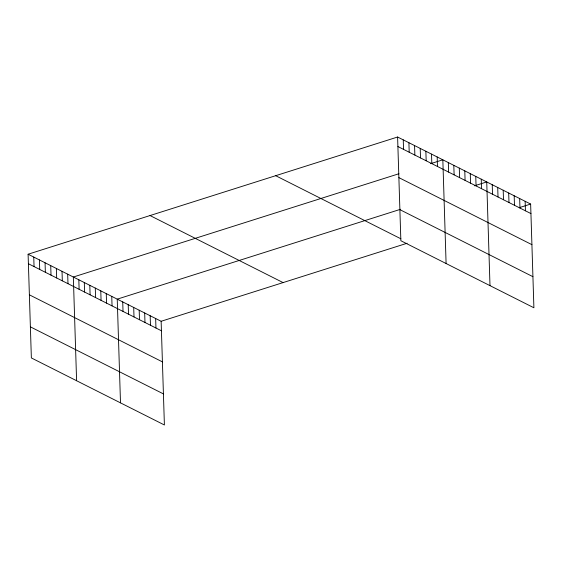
<?xml version="1.0" encoding="UTF-8"?>
<svg xmlns="http://www.w3.org/2000/svg" width="562" height="562" viewBox="0 0 562 562"><rect width="100%" height="100%" fill="white"/><g stroke="black" fill="none" stroke-linecap="round" stroke-linejoin="round"><path stroke-width="0.84" d="M28.1 254.228L161.139 321.274L164.399 424.984L31.36 357.938L28.1 254.228L397.601 137.016L530.64 204.062L533.9 307.772L400.861 240.726L397.601 137.016M398.936 173.735L73.334 277.024L76.594 380.734M430.64 163.683L442.835 159.812L446.095 263.522M400.573 209.275L117.24 299.146L120.5 402.856M474.546 185.804L486.734 181.94L489.994 285.651M161.139 321.274L407.134 243.241M519.26 207.673L530.64 204.062M397.896 146.534L530.942 213.581M398.872 177.62L531.919 244.667M399.877 209.64L532.924 276.687M275.661 175.695L400.868 238.794M150.033 215.548L283.079 282.595M28.402 263.74L161.442 330.786M29.379 294.825L162.418 361.872M30.383 326.852L163.423 393.899M525.154 201.301L525.449 210.813M519.667 198.534L519.962 208.045M514.174 195.766L514.476 205.285M508.687 193.005L508.989 202.517M503.201 190.237L503.503 199.749M497.714 187.469L498.009 196.988M492.228 184.701L492.523 194.22M481.248 179.173L481.55 188.692M475.761 176.405L476.063 185.924M470.275 173.644L470.57 183.156M464.788 170.876L465.083 180.388M459.294 168.108L459.597 177.627M453.808 165.347L454.11 174.859M448.321 162.58L448.617 172.091M437.18 156.967L437.475 166.478M431.525 154.114L431.82 163.626M425.87 151.262L426.172 160.781M420.214 148.417L420.517 157.929M414.559 145.565L414.861 155.084M408.904 142.72L409.206 152.232M403.249 139.868L403.551 149.38M155.653 318.506L155.955 328.025M150.166 315.739L150.468 325.257M144.68 312.978L144.975 322.49M139.193 310.21L139.488 319.722M133.7 307.442L134.002 316.961M128.213 304.681L128.515 314.193M122.727 301.913L123.029 311.425M111.754 296.385L112.049 305.897M106.26 293.617L106.562 303.129M100.774 290.849L101.076 300.368M95.287 288.081L95.582 297.6M89.801 285.32L90.096 294.832M84.307 282.553L84.609 292.071M78.821 279.785L79.123 289.304M67.679 274.172L67.981 283.691M62.024 271.32L62.326 280.838M56.369 268.474L56.671 277.986M50.721 265.622L51.016 275.141M45.065 262.777L45.36 272.289M39.41 259.925L39.705 269.437M33.755 257.073L34.05 266.592"/></g></svg>
